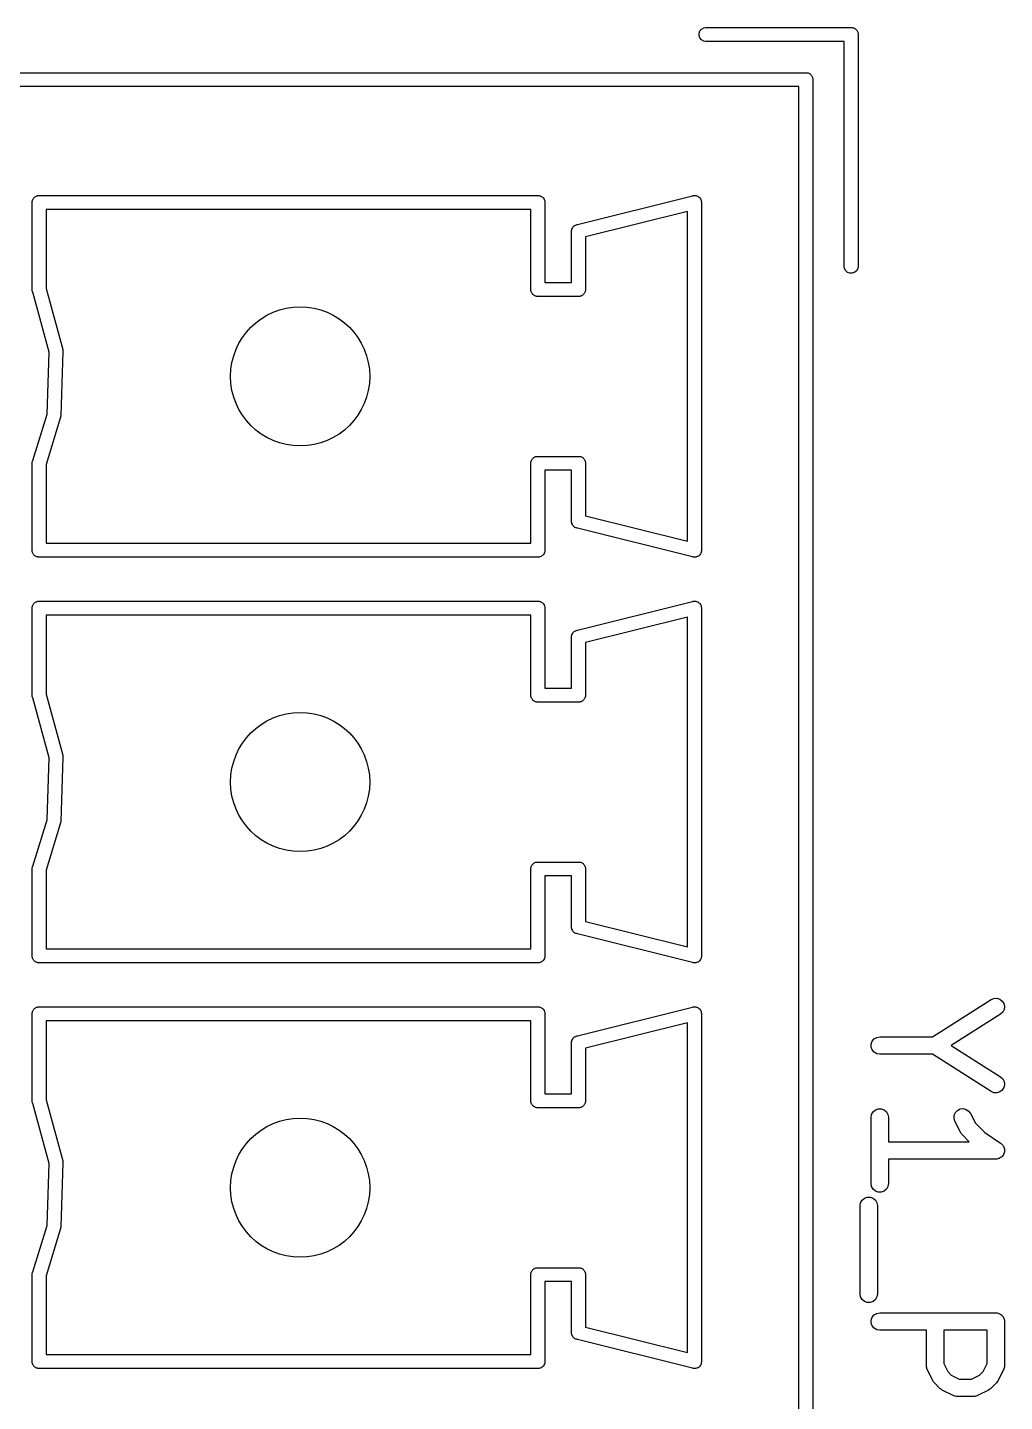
# Model space of a CAD drawing. Extents: x 84 to 159, y -171 to -32.
# Drawn here: x 89.22 to 97.64, y -87.25 to -75.4 of the extents above; entities that cross this region are included whole.
import ezdxf

# ---------------------------------------------------------------- set-up
doc = ezdxf.new("R2010")
doc.units = 0
doc.header["$MEASUREMENT"] = 0
doc.layers.add('BLACK', color=7, linetype='CONTINUOUS')

msp = doc.modelspace()

# ---------------------------------------------------------------- linework, layer by layer
at = {"layer": 'BLACK', "linetype": 'CONTINUOUS'}
for p, q in [((95.007, -75.4497), (95.0142, -75.4298)), ((95.007, -75.4709), (95.007, -75.4497)), ((95.0142, -75.4907), (95.007, -75.4709)), ((95.0142, -75.4298), (95.0278, -75.4136)), ((95.0278, -75.5069), (95.0142, -75.4907)), ((95.0278, -75.4136), (95.0462, -75.403)), ((95.0462, -75.5175), (95.0278, -75.5069)), ((95.0462, -75.403), (95.0618, -75.4003)), ((95.0618, -75.4003), (96.3222, -75.4003)), ((96.3222, -75.4003), (96.3223, -75.4003)), ((96.3223, -75.4003), (96.3276, -75.4003)), ((96.3276, -75.4003), (96.3326, -75.4021)), ((96.3326, -75.4021), (96.3378, -75.403)), ((96.3378, -75.403), (96.3425, -75.4057)), ((96.3425, -75.4057), (96.3475, -75.4075)), ((96.3475, -75.4075), (96.3515, -75.4109)), ((96.3515, -75.4109), (96.3562, -75.4136)), ((96.3562, -75.4136), (96.3596, -75.4177)), ((96.3596, -75.4177), (96.3637, -75.4211)), ((96.3637, -75.4211), (96.3663, -75.4257)), ((96.3663, -75.4257), (96.3698, -75.4298)), ((96.3698, -75.4298), (96.3716, -75.4348)), ((96.3716, -75.4348), (96.3743, -75.4394)), ((96.3743, -75.4394), (96.3752, -75.4447)), ((96.3752, -75.4447), (96.377, -75.4497)), ((96.377, -75.4497), (96.377, -75.455)), ((96.377, -75.455), (96.377, -75.455)), ((96.377, -75.455), (96.377, -77.4655)), ((95.0618, -75.5203), (95.0462, -75.5175)), ((96.257, -75.5203), (95.0618, -75.5203)), ((96.257, -77.4655), (96.257, -75.5203)), ((88.4518, -75.7903), (95.9322, -75.7903)), ((95.9322, -75.7903), (95.9323, -75.7903)), ((95.9323, -75.7903), (95.9376, -75.7903)), ((95.9376, -75.7903), (95.9426, -75.7921)), ((95.9426, -75.7921), (95.9478, -75.793)), ((95.9478, -75.793), (95.9525, -75.7957)), ((95.9525, -75.7957), (95.9575, -75.7975)), ((95.9575, -75.7975), (95.9615, -75.8009)), ((95.9615, -75.8009), (95.9662, -75.8036)), ((95.9662, -75.8036), (95.9696, -75.8077)), ((95.9696, -75.8077), (95.9737, -75.8111)), ((95.9737, -75.8111), (95.9763, -75.8157)), ((95.9763, -75.8157), (95.9798, -75.8198)), ((95.9798, -75.8198), (95.9816, -75.8248)), ((95.9816, -75.8248), (95.9843, -75.8294)), ((95.9843, -75.8294), (95.9852, -75.8347)), ((95.9852, -75.8347), (95.987, -75.8397)), ((95.987, -75.8397), (95.987, -75.845)), ((95.987, -75.845), (95.987, -75.845)), ((95.987, -75.845), (95.987, -105.476)), ((95.867, -75.9103), (88.517, -75.9103)), ((95.867, -105.41), (95.867, -75.9103)), ((89.257, -76.8997), (89.2588, -76.8947)), ((89.257, -76.905), (89.257, -76.8997)), ((89.257, -77.6655), (89.257, -76.905)), ((89.2588, -76.8947), (89.2597, -76.8894)), ((89.2597, -76.8894), (89.2624, -76.8848)), ((89.2624, -76.8848), (89.2642, -76.8798)), ((89.2642, -76.8798), (89.2677, -76.8757)), ((89.2677, -76.8757), (89.2703, -76.8711)), ((89.2703, -76.8711), (89.2744, -76.8677)), ((89.2744, -76.8677), (89.2778, -76.8636)), ((89.2778, -76.8636), (89.2825, -76.8609)), ((89.2825, -76.8609), (89.2865, -76.8575)), ((89.2865, -76.8575), (89.2915, -76.8557)), ((89.2915, -76.8557), (89.2962, -76.853)), ((89.2962, -76.853), (89.3014, -76.8521)), ((89.3014, -76.8521), (89.3064, -76.8503)), ((89.3064, -76.8503), (89.3117, -76.8503)), ((89.3117, -76.8503), (89.3118, -76.8503)), ((89.3118, -76.8503), (93.6222, -76.8503)), ((93.6222, -76.8503), (93.6223, -76.8503)), ((93.6223, -76.8503), (93.6276, -76.8503)), ((93.6276, -76.8503), (93.6326, -76.8521)), ((93.6326, -76.8521), (93.6378, -76.853)), ((93.6378, -76.853), (93.6425, -76.8557)), ((93.6425, -76.8557), (93.6475, -76.8575)), ((93.6475, -76.8575), (93.6515, -76.8609)), ((93.6515, -76.8609), (93.6562, -76.8636)), ((93.6562, -76.8636), (93.6596, -76.8677)), ((93.6596, -76.8677), (93.6637, -76.8711)), ((93.6637, -76.8711), (93.6663, -76.8757)), ((93.6663, -76.8757), (93.6698, -76.8798)), ((93.6698, -76.8798), (93.6716, -76.8848)), ((93.6716, -76.8848), (93.6743, -76.8894)), ((93.6743, -76.8894), (93.6752, -76.8947)), ((93.6752, -76.8947), (93.677, -76.8997)), ((93.677, -76.8997), (93.677, -76.905)), ((93.677, -76.905), (93.677, -76.905)), ((93.677, -76.905), (93.677, -77.6003)), ((93.9596, -77.1003), (94.9494, -76.8528)), ((94.9494, -76.8528), (94.9564, -76.8503)), ((94.9564, -76.8503), (94.9649, -76.8503)), ((94.9649, -76.8503), (94.9733, -76.8497)), ((94.9733, -76.8497), (94.9754, -76.8503)), ((94.9754, -76.8503), (94.9776, -76.8503)), ((94.9776, -76.8503), (94.9855, -76.8532)), ((94.9855, -76.8532), (94.9937, -76.8555)), ((94.9937, -76.8555), (94.9954, -76.8568)), ((94.9954, -76.8568), (94.9975, -76.8575)), ((94.9975, -76.8575), (95.004, -76.863)), ((95.004, -76.863), (95.0108, -76.8679)), ((95.0108, -76.8679), (95.012, -76.8697)), ((95.012, -76.8697), (95.0137, -76.8711)), ((95.0137, -76.8711), (95.0179, -76.8785)), ((95.0179, -76.8785), (95.0226, -76.8855)), ((95.0226, -76.8855), (95.0232, -76.8876)), ((95.0232, -76.8876), (95.0243, -76.8894)), ((95.0243, -76.8894), (95.0257, -76.8978)), ((95.0257, -76.8978), (95.0278, -76.906)), ((95.0278, -76.906), (95.027, -76.9134)), ((95.027, -76.9134), (95.027, -79.9072)), ((89.377, -76.9703), (89.377, -77.6522)), ((93.557, -76.9703), (89.377, -76.9703)), ((93.557, -77.6497), (93.557, -76.9703)), ((94.907, -76.9871), (94.027, -77.2071)), ((94.907, -79.8334), (94.907, -76.9871)), ((93.9062, -77.1646), (93.907, -77.1572)), ((93.907, -77.1677), (93.9062, -77.1646)), ((93.907, -77.155), (93.9075, -77.1519)), ((93.907, -77.1572), (93.907, -77.155)), ((93.907, -77.6003), (93.907, -77.1677)), ((93.9075, -77.1519), (93.9084, -77.1435)), ((93.9084, -77.1435), (93.9094, -77.1416)), ((93.9094, -77.1416), (93.9098, -77.1394)), ((93.9098, -77.1394), (93.914, -77.1321)), ((93.914, -77.1321), (93.9177, -77.1245)), ((93.9177, -77.1245), (93.9192, -77.123)), ((93.9192, -77.123), (93.9203, -77.1211)), ((93.9203, -77.1211), (93.9268, -77.1157)), ((93.9268, -77.1157), (93.9329, -77.1098)), ((93.9329, -77.1098), (93.9349, -77.1089)), ((93.9349, -77.1089), (93.9365, -77.1075)), ((93.9365, -77.1075), (93.9445, -77.1046)), ((93.9445, -77.1046), (93.9474, -77.1033)), ((93.9474, -77.1033), (93.9494, -77.1028)), ((93.9494, -77.1028), (93.9564, -77.1003)), ((93.9564, -77.1003), (93.9596, -77.1003)), ((94.027, -77.2071), (94.027, -77.6655)), ((96.2597, -77.4811), (96.257, -77.4655)), ((96.2703, -77.4994), (96.2597, -77.4811)), ((96.2865, -77.513), (96.2703, -77.4994)), ((96.3064, -77.5203), (96.2865, -77.513)), ((96.3276, -77.5203), (96.3064, -77.5203)), ((96.3475, -77.513), (96.3276, -77.5203)), ((96.3637, -77.4994), (96.3475, -77.513)), ((96.3743, -77.4811), (96.3637, -77.4994)), ((96.377, -77.4655), (96.3743, -77.4811)), ((93.677, -77.6003), (93.907, -77.6003)), ((89.2597, -77.6811), (89.257, -77.6655)), ((89.2612, -77.6836), (89.2597, -77.6811)), ((89.4021, -78.2004), (89.2612, -77.6836)), ((89.377, -77.6522), (89.5203, -78.1775)), ((93.557, -77.6709), (93.557, -77.6497)), ((93.5588, -77.6759), (93.557, -77.6709)), ((93.5597, -77.6811), (93.5588, -77.6759)), ((93.5624, -77.6857), (93.5597, -77.6811)), ((93.5642, -77.6907), (93.5624, -77.6857)), ((93.5677, -77.6948), (93.5642, -77.6907)), ((93.5703, -77.6994), (93.5677, -77.6948)), ((93.5744, -77.7029), (93.5703, -77.6994)), ((93.5778, -77.7069), (93.5744, -77.7029)), ((93.5825, -77.7096), (93.5778, -77.7069)), ((93.5865, -77.713), (93.5825, -77.7096)), ((93.5915, -77.7149), (93.5865, -77.713)), ((93.5962, -77.7175), (93.5915, -77.7149)), ((93.6014, -77.7185), (93.5962, -77.7175)), ((93.6064, -77.7203), (93.6014, -77.7185)), ((93.6117, -77.7203), (93.6064, -77.7203)), ((93.6118, -77.7203), (93.6117, -77.7203)), ((93.9722, -77.7203), (93.6118, -77.7203)), ((93.9723, -77.7203), (93.9722, -77.7203)), ((93.9776, -77.7203), (93.9723, -77.7203)), ((93.9826, -77.7185), (93.9776, -77.7203)), ((93.9878, -77.7175), (93.9826, -77.7185)), ((93.9925, -77.7149), (93.9878, -77.7175)), ((93.9975, -77.713), (93.9925, -77.7149)), ((94.0015, -77.7096), (93.9975, -77.713)), ((94.0062, -77.7069), (94.0015, -77.7096)), ((94.0096, -77.7029), (94.0062, -77.7069)), ((94.0137, -77.6994), (94.0096, -77.7029)), ((94.0163, -77.6948), (94.0137, -77.6994)), ((94.0198, -77.6907), (94.0163, -77.6948)), ((94.0216, -77.6857), (94.0198, -77.6907)), ((94.0243, -77.6811), (94.0216, -77.6857)), ((94.0252, -77.6759), (94.0243, -77.6811)), ((94.027, -77.6709), (94.0252, -77.6759)), ((94.027, -77.6655), (94.027, -77.6655)), ((94.027, -77.6655), (94.027, -77.6709)), ((89.3849, -78.7356), (89.4021, -78.2004)), ((89.5223, -78.1952), (89.5046, -78.7474)), ((89.5203, -78.1775), (89.522, -78.1868)), ((89.522, -78.1868), (89.5219, -78.191)), ((89.5219, -78.191), (89.5223, -78.1952)), ((89.2617, -79.136), (89.3849, -78.7356)), ((89.5019, -78.7631), (89.377, -79.1694)), ((89.5024, -78.7599), (89.5019, -78.7631)), ((89.5035, -78.7568), (89.5024, -78.7599)), ((89.5046, -78.7474), (89.5035, -78.7568)), ((89.257, -79.155), (89.2597, -79.1394)), ((89.257, -79.9155), (89.257, -79.155)), ((89.2597, -79.1394), (89.2617, -79.136)), ((89.377, -79.1694), (89.377, -79.8503)), ((93.557, -79.1497), (93.5588, -79.1447)), ((93.557, -79.155), (93.557, -79.1497)), ((93.557, -79.8503), (93.557, -79.155)), ((93.557, -79.155), (93.557, -79.155)), ((93.5588, -79.1447), (93.5597, -79.1394)), ((93.5597, -79.1394), (93.5624, -79.1348)), ((93.5624, -79.1348), (93.5642, -79.1298)), ((93.5642, -79.1298), (93.5677, -79.1257)), ((93.5677, -79.1257), (93.5703, -79.1211)), ((93.5703, -79.1211), (93.5744, -79.1177)), ((93.5744, -79.1177), (93.5778, -79.1136)), ((93.5778, -79.1136), (93.5825, -79.1109)), ((93.5825, -79.1109), (93.5865, -79.1075)), ((93.5865, -79.1075), (93.5915, -79.1057)), ((93.5915, -79.1057), (93.5962, -79.103)), ((93.5962, -79.103), (93.6014, -79.1021)), ((93.6014, -79.1021), (93.6064, -79.1003)), ((93.6064, -79.1003), (93.6117, -79.1003)), ((93.6117, -79.1003), (93.6118, -79.1003)), ((93.6118, -79.1003), (93.9722, -79.1003)), ((93.9722, -79.1003), (93.9723, -79.1003)), ((93.9723, -79.1003), (93.9776, -79.1003)), ((93.9776, -79.1003), (93.9826, -79.1021)), ((93.9826, -79.1021), (93.9878, -79.103)), ((93.9878, -79.103), (93.9925, -79.1057)), ((93.9925, -79.1057), (93.9975, -79.1075)), ((93.9975, -79.1075), (94.0015, -79.1109)), ((94.0015, -79.1109), (94.0062, -79.1136)), ((94.0062, -79.1136), (94.0096, -79.1177)), ((94.0096, -79.1177), (94.0137, -79.1211)), ((94.0137, -79.1211), (94.0163, -79.1257)), ((94.0163, -79.1257), (94.0198, -79.1298)), ((94.0198, -79.1298), (94.0216, -79.1348)), ((94.0216, -79.1348), (94.0243, -79.1394)), ((94.0243, -79.1394), (94.0252, -79.1447)), ((94.0252, -79.1447), (94.027, -79.1497)), ((94.027, -79.1497), (94.027, -79.155)), ((94.027, -79.155), (94.027, -79.155)), ((94.027, -79.155), (94.027, -79.6134)), ((93.907, -79.2203), (93.677, -79.2203)), ((93.677, -79.2203), (93.677, -79.9155)), ((93.907, -79.6529), (93.907, -79.2203)), ((93.9062, -79.656), (93.907, -79.6529)), ((93.907, -79.6634), (93.9062, -79.656)), ((94.027, -79.6134), (94.907, -79.8334)), ((93.907, -79.6655), (93.907, -79.6634)), ((93.9075, -79.6686), (93.907, -79.6655)), ((93.9084, -79.677), (93.9075, -79.6686)), ((93.9094, -79.679), (93.9084, -79.677)), ((93.9097, -79.6811), (93.9094, -79.679)), ((93.914, -79.6885), (93.9097, -79.6811)), ((93.9177, -79.6961), (93.914, -79.6885)), ((93.9192, -79.6976), (93.9177, -79.6961)), ((93.9203, -79.6994), (93.9192, -79.6976)), ((93.9268, -79.7049), (93.9203, -79.6994)), ((93.9329, -79.7108), (93.9268, -79.7049)), ((93.9349, -79.7116), (93.9329, -79.7108)), ((93.9365, -79.713), (93.9349, -79.7116)), ((93.9445, -79.7159), (93.9365, -79.713)), ((93.9474, -79.7172), (93.9445, -79.7159)), ((93.9494, -79.7177), (93.9474, -79.7172)), ((93.9564, -79.7203), (93.9494, -79.7177)), ((93.9596, -79.7203), (93.9564, -79.7203)), ((94.9494, -79.9677), (93.9596, -79.7203)), ((89.377, -79.8503), (93.557, -79.8503)), ((89.257, -79.9209), (89.257, -79.9155)), ((89.257, -79.9155), (89.257, -79.9155)), ((89.2588, -79.9259), (89.257, -79.9209)), ((89.2597, -79.9311), (89.2588, -79.9259)), ((89.2624, -79.9357), (89.2597, -79.9311)), ((89.2642, -79.9407), (89.2624, -79.9357)), ((89.2677, -79.9448), (89.2642, -79.9407)), ((89.2703, -79.9494), (89.2677, -79.9448)), ((89.2744, -79.9529), (89.2703, -79.9494)), ((89.2778, -79.9569), (89.2744, -79.9529)), ((89.2825, -79.9596), (89.2778, -79.9569)), ((89.2865, -79.963), (89.2825, -79.9596)), ((89.2915, -79.9649), (89.2865, -79.963)), ((89.2962, -79.9675), (89.2915, -79.9649)), ((89.3014, -79.9685), (89.2962, -79.9675)), ((89.3064, -79.9703), (89.3014, -79.9685)), ((89.3117, -79.9703), (89.3064, -79.9703)), ((89.3118, -79.9703), (89.3117, -79.9703)), ((93.6222, -79.9703), (89.3118, -79.9703)), ((93.6223, -79.9703), (93.6222, -79.9703)), ((93.6276, -79.9703), (93.6223, -79.9703)), ((93.6326, -79.9685), (93.6276, -79.9703)), ((93.6378, -79.9675), (93.6326, -79.9685)), ((93.6425, -79.9649), (93.6378, -79.9675)), ((93.6475, -79.963), (93.6425, -79.9649)), ((93.6515, -79.9596), (93.6475, -79.963)), ((93.6562, -79.9569), (93.6515, -79.9596)), ((93.6596, -79.9529), (93.6562, -79.9569)), ((93.6637, -79.9494), (93.6596, -79.9529)), ((93.6663, -79.9448), (93.6637, -79.9494)), ((93.6698, -79.9407), (93.6663, -79.9448)), ((93.6716, -79.9357), (93.6698, -79.9407)), ((93.6743, -79.9311), (93.6716, -79.9357)), ((93.6752, -79.9259), (93.6743, -79.9311)), ((93.677, -79.9209), (93.6752, -79.9259)), ((93.677, -79.9155), (93.677, -79.9155)), ((93.677, -79.9155), (93.677, -79.9209)), ((94.9564, -79.9703), (94.9494, -79.9677)), ((94.9649, -79.9703), (94.9564, -79.9703)), ((94.9733, -79.9709), (94.9649, -79.9703)), ((94.9754, -79.9703), (94.9733, -79.9709)), ((94.9776, -79.9703), (94.9754, -79.9703)), ((94.9855, -79.9674), (94.9776, -79.9703)), ((94.9937, -79.9651), (94.9855, -79.9674)), ((94.9954, -79.9638), (94.9937, -79.9651)), ((94.9975, -79.963), (94.9954, -79.9638)), ((95.004, -79.9576), (94.9975, -79.963)), ((95.0108, -79.9526), (95.004, -79.9576)), ((95.012, -79.9508), (95.0108, -79.9526)), ((95.0137, -79.9494), (95.012, -79.9508)), ((95.0179, -79.9421), (95.0137, -79.9494)), ((95.0226, -79.9351), (95.0179, -79.9421)), ((95.0232, -79.933), (95.0226, -79.9351)), ((95.0243, -79.9311), (95.0232, -79.933)), ((95.0257, -79.9228), (95.0243, -79.9311)), ((95.0278, -79.9146), (95.0257, -79.9228)), ((95.027, -79.9072), (95.0278, -79.9146)), ((89.2677, -80.3757), (89.2703, -80.3711)), ((89.2703, -80.3711), (89.2744, -80.3677)), ((89.2744, -80.3677), (89.2778, -80.3636)), ((89.2778, -80.3636), (89.2825, -80.3609)), ((89.2825, -80.3609), (89.2865, -80.3575)), ((89.2865, -80.3575), (89.2915, -80.3557)), ((89.2915, -80.3557), (89.2962, -80.353)), ((89.2962, -80.353), (89.3014, -80.3521)), ((89.3014, -80.3521), (89.3064, -80.3503)), ((89.3064, -80.3503), (89.3117, -80.3503)), ((89.3117, -80.3503), (89.3118, -80.3503)), ((89.3118, -80.3503), (93.6222, -80.3503)), ((93.6222, -80.3503), (93.6223, -80.3503)), ((93.6223, -80.3503), (93.6276, -80.3503)), ((93.6276, -80.3503), (93.6326, -80.3521)), ((93.6326, -80.3521), (93.6378, -80.353)), ((93.6378, -80.353), (93.6425, -80.3557)), ((93.6425, -80.3557), (93.6475, -80.3575)), ((93.6475, -80.3575), (93.6515, -80.3609)), ((93.6515, -80.3609), (93.6562, -80.3636)), ((93.6562, -80.3636), (93.6596, -80.3677)), ((93.6596, -80.3677), (93.6637, -80.3711)), ((93.6637, -80.3711), (93.6663, -80.3757)), ((93.9596, -80.6003), (94.9494, -80.3528)), ((94.9494, -80.3528), (94.9564, -80.3503)), ((94.9564, -80.3503), (94.9649, -80.3503)), ((94.9649, -80.3503), (94.9733, -80.3497)), ((94.9733, -80.3497), (94.9754, -80.3503)), ((94.9754, -80.3503), (94.9776, -80.3503)), ((94.9776, -80.3503), (94.9855, -80.3532)), ((94.9855, -80.3532), (94.9937, -80.3555)), ((94.9937, -80.3555), (94.9954, -80.3568)), ((94.9954, -80.3568), (94.9975, -80.3575)), ((94.9975, -80.3575), (95.004, -80.363)), ((95.004, -80.363), (95.0108, -80.3679)), ((95.0108, -80.3679), (95.012, -80.3697)), ((95.012, -80.3697), (95.0137, -80.3711)), ((95.0137, -80.3711), (95.0179, -80.3785)), ((89.257, -80.3997), (89.2588, -80.3947)), ((89.257, -80.405), (89.257, -80.3997)), ((89.257, -81.1655), (89.257, -80.405)), ((89.2588, -80.3947), (89.2597, -80.3894)), ((89.2597, -80.3894), (89.2624, -80.3848)), ((89.2624, -80.3848), (89.2642, -80.3798)), ((89.2642, -80.3798), (89.2677, -80.3757)), ((89.377, -80.4703), (89.377, -81.1522)), ((93.557, -80.4703), (89.377, -80.4703)), ((93.557, -81.1497), (93.557, -80.4703)), ((93.6663, -80.3757), (93.6698, -80.3798)), ((93.6698, -80.3798), (93.6716, -80.3848)), ((93.6716, -80.3848), (93.6743, -80.3894)), ((93.6743, -80.3894), (93.6752, -80.3947)), ((93.6752, -80.3947), (93.677, -80.3997)), ((93.677, -80.3997), (93.677, -80.405)), ((93.677, -80.405), (93.677, -80.405)), ((93.677, -80.405), (93.677, -81.1003)), ((94.907, -80.4871), (94.027, -80.7071)), ((94.907, -83.3334), (94.907, -80.4871)), ((95.0179, -80.3785), (95.0226, -80.3855)), ((95.0226, -80.3855), (95.0232, -80.3876)), ((95.0232, -80.3876), (95.0243, -80.3894)), ((95.0243, -80.3894), (95.0257, -80.3978)), ((95.0257, -80.3978), (95.0278, -80.406)), ((95.0278, -80.406), (95.027, -80.4134)), ((95.027, -80.4134), (95.027, -83.4072)), ((93.9268, -80.6157), (93.9329, -80.6098)), ((93.9329, -80.6098), (93.9349, -80.6089)), ((93.9349, -80.6089), (93.9365, -80.6075)), ((93.9365, -80.6075), (93.9445, -80.6046)), ((93.9445, -80.6046), (93.9474, -80.6033)), ((93.9474, -80.6033), (93.9494, -80.6028)), ((93.9494, -80.6028), (93.9564, -80.6003)), ((93.9564, -80.6003), (93.9596, -80.6003)), ((93.9062, -80.6646), (93.907, -80.6572)), ((93.907, -80.6677), (93.9062, -80.6646)), ((93.907, -80.655), (93.9075, -80.6519)), ((93.907, -80.6572), (93.907, -80.655)), ((93.907, -81.1003), (93.907, -80.6677)), ((93.9075, -80.6519), (93.9084, -80.6435)), ((93.9084, -80.6435), (93.9094, -80.6416)), ((93.9094, -80.6416), (93.9098, -80.6394)), ((93.9098, -80.6394), (93.914, -80.6321)), ((93.914, -80.6321), (93.9177, -80.6245)), ((93.9177, -80.6245), (93.9192, -80.623)), ((93.9192, -80.623), (93.9203, -80.6211)), ((93.9203, -80.6211), (93.9268, -80.6157)), ((94.027, -80.7071), (94.027, -81.1655)), ((89.2597, -81.1811), (89.257, -81.1655)), ((89.2612, -81.1836), (89.2597, -81.1811)), ((89.4021, -81.7004), (89.2612, -81.1836)), ((89.377, -81.1522), (89.5203, -81.6775)), ((93.557, -81.1709), (93.557, -81.1497)), ((93.5588, -81.1759), (93.557, -81.1709)), ((93.5597, -81.1811), (93.5588, -81.1759)), ((93.5624, -81.1857), (93.5597, -81.1811)), ((93.5642, -81.1907), (93.5624, -81.1857)), ((93.5677, -81.1948), (93.5642, -81.1907)), ((93.5703, -81.1994), (93.5677, -81.1948)), ((93.5744, -81.2029), (93.5703, -81.1994)), ((93.5778, -81.2069), (93.5744, -81.2029)), ((93.677, -81.1003), (93.907, -81.1003)), ((94.0096, -81.2029), (94.0062, -81.2069)), ((94.0137, -81.1994), (94.0096, -81.2029)), ((94.0163, -81.1948), (94.0137, -81.1994)), ((94.0198, -81.1907), (94.0163, -81.1948)), ((94.0216, -81.1857), (94.0198, -81.1907)), ((94.0243, -81.1811), (94.0216, -81.1857)), ((94.0252, -81.1759), (94.0243, -81.1811)), ((94.027, -81.1709), (94.0252, -81.1759)), ((94.027, -81.1655), (94.027, -81.1655)), ((94.027, -81.1655), (94.027, -81.1709)), ((93.5825, -81.2096), (93.5778, -81.2069)), ((93.5865, -81.213), (93.5825, -81.2096)), ((93.5915, -81.2149), (93.5865, -81.213)), ((93.5962, -81.2175), (93.5915, -81.2149)), ((93.6014, -81.2185), (93.5962, -81.2175)), ((93.6064, -81.2203), (93.6014, -81.2185)), ((93.6117, -81.2203), (93.6064, -81.2203)), ((93.6118, -81.2203), (93.6117, -81.2203)), ((93.9722, -81.2203), (93.6118, -81.2203)), ((93.9723, -81.2203), (93.9722, -81.2203)), ((93.9776, -81.2203), (93.9723, -81.2203)), ((93.9826, -81.2185), (93.9776, -81.2203)), ((93.9878, -81.2175), (93.9826, -81.2185)), ((93.9925, -81.2149), (93.9878, -81.2175)), ((93.9975, -81.213), (93.9925, -81.2149)), ((94.0015, -81.2096), (93.9975, -81.213)), ((94.0062, -81.2069), (94.0015, -81.2096)), ((89.5203, -81.6775), (89.522, -81.6868)), ((89.3849, -82.2356), (89.4021, -81.7004)), ((89.5223, -81.6952), (89.5046, -82.2474)), ((89.522, -81.6868), (89.5219, -81.691)), ((89.5219, -81.691), (89.5223, -81.6952)), ((89.2617, -82.636), (89.3849, -82.2356)), ((89.5019, -82.2631), (89.377, -82.6694)), ((89.5024, -82.2599), (89.5019, -82.2631)), ((89.5035, -82.2568), (89.5024, -82.2599)), ((89.5046, -82.2474), (89.5035, -82.2568)), ((93.5642, -82.6298), (93.5677, -82.6257)), ((93.5677, -82.6257), (93.5703, -82.6211)), ((93.5703, -82.6211), (93.5744, -82.6177)), ((93.5744, -82.6177), (93.5778, -82.6136)), ((93.5778, -82.6136), (93.5825, -82.6109)), ((93.5825, -82.6109), (93.5865, -82.6075)), ((93.5865, -82.6075), (93.5915, -82.6057)), ((93.5915, -82.6057), (93.5962, -82.603)), ((93.5962, -82.603), (93.6014, -82.6021)), ((93.6014, -82.6021), (93.6064, -82.6003)), ((93.6064, -82.6003), (93.6117, -82.6003)), ((93.6117, -82.6003), (93.6118, -82.6003)), ((93.6118, -82.6003), (93.9722, -82.6003)), ((93.9722, -82.6003), (93.9723, -82.6003)), ((93.9723, -82.6003), (93.9776, -82.6003)), ((93.9776, -82.6003), (93.9826, -82.6021)), ((93.9826, -82.6021), (93.9878, -82.603)), ((93.9878, -82.603), (93.9925, -82.6057)), ((93.9925, -82.6057), (93.9975, -82.6075)), ((93.9975, -82.6075), (94.0015, -82.6109)), ((94.0015, -82.6109), (94.0062, -82.6136)), ((94.0062, -82.6136), (94.0096, -82.6177)), ((94.0096, -82.6177), (94.0137, -82.6211)), ((94.0137, -82.6211), (94.0163, -82.6257)), ((94.0163, -82.6257), (94.0198, -82.6298)), ((89.257, -82.655), (89.2597, -82.6394)), ((89.257, -83.4155), (89.257, -82.655)), ((89.2597, -82.6394), (89.2617, -82.636)), ((89.377, -82.6694), (89.377, -83.3503)), ((93.557, -82.6497), (93.5588, -82.6447)), ((93.557, -82.655), (93.557, -82.6497)), ((93.557, -83.3503), (93.557, -82.655)), ((93.557, -82.655), (93.557, -82.655)), ((93.5588, -82.6447), (93.5597, -82.6394)), ((93.5597, -82.6394), (93.5624, -82.6348)), ((93.5624, -82.6348), (93.5642, -82.6298)), ((93.907, -82.7203), (93.677, -82.7203)), ((93.677, -82.7203), (93.677, -83.4155)), ((93.907, -83.1529), (93.907, -82.7203)), ((94.0198, -82.6298), (94.0216, -82.6348)), ((94.0216, -82.6348), (94.0243, -82.6394)), ((94.0243, -82.6394), (94.0252, -82.6447)), ((94.0252, -82.6447), (94.027, -82.6497)), ((94.027, -82.6497), (94.027, -82.655)), ((94.027, -82.655), (94.027, -82.655)), ((94.027, -82.655), (94.027, -83.1134)), ((93.9062, -83.156), (93.907, -83.1529)), ((93.907, -83.1634), (93.9062, -83.156)), ((93.907, -83.1655), (93.907, -83.1634)), ((93.9075, -83.1686), (93.907, -83.1655)), ((93.9084, -83.177), (93.9075, -83.1686)), ((93.9094, -83.179), (93.9084, -83.177)), ((93.9097, -83.1811), (93.9094, -83.179)), ((93.914, -83.1885), (93.9097, -83.1811)), ((93.9177, -83.1961), (93.914, -83.1885)), ((93.9192, -83.1976), (93.9177, -83.1961)), ((93.9203, -83.1994), (93.9192, -83.1976)), ((93.9268, -83.2049), (93.9203, -83.1994)), ((93.9329, -83.2108), (93.9268, -83.2049)), ((93.9349, -83.2116), (93.9329, -83.2108)), ((93.9365, -83.213), (93.9349, -83.2116)), ((93.9445, -83.2159), (93.9365, -83.213)), ((93.9474, -83.2172), (93.9445, -83.2159)), ((93.9494, -83.2177), (93.9474, -83.2172)), ((93.9564, -83.2203), (93.9494, -83.2177)), ((94.027, -83.1134), (94.907, -83.3334)), ((93.9596, -83.2203), (93.9564, -83.2203)), ((94.9494, -83.4677), (93.9596, -83.2203)), ((89.257, -83.4209), (89.257, -83.4155)), ((89.257, -83.4155), (89.257, -83.4155)), ((89.2588, -83.4259), (89.257, -83.4209)), ((89.2597, -83.4311), (89.2588, -83.4259)), ((89.2624, -83.4357), (89.2597, -83.4311)), ((89.2642, -83.4407), (89.2624, -83.4357)), ((89.2677, -83.4448), (89.2642, -83.4407)), ((89.2703, -83.4494), (89.2677, -83.4448)), ((89.2744, -83.4529), (89.2703, -83.4494)), ((89.2778, -83.4569), (89.2744, -83.4529)), ((89.377, -83.3503), (93.557, -83.3503)), ((93.6596, -83.4529), (93.6562, -83.4569)), ((93.6637, -83.4494), (93.6596, -83.4529)), ((93.6663, -83.4448), (93.6637, -83.4494)), ((93.6698, -83.4407), (93.6663, -83.4448)), ((93.6716, -83.4357), (93.6698, -83.4407)), ((93.6743, -83.4311), (93.6716, -83.4357)), ((93.6752, -83.4259), (93.6743, -83.4311)), ((93.677, -83.4209), (93.6752, -83.4259)), ((93.677, -83.4155), (93.677, -83.4155)), ((93.677, -83.4155), (93.677, -83.4209)), ((95.0108, -83.4526), (95.004, -83.4576)), ((95.012, -83.4508), (95.0108, -83.4526)), ((95.0137, -83.4494), (95.012, -83.4508)), ((95.0179, -83.4421), (95.0137, -83.4494)), ((95.0226, -83.4351), (95.0179, -83.4421)), ((95.0232, -83.433), (95.0226, -83.4351)), ((95.0243, -83.4311), (95.0232, -83.433)), ((95.0257, -83.4228), (95.0243, -83.4311)), ((95.0278, -83.4146), (95.0257, -83.4228)), ((95.027, -83.4072), (95.0278, -83.4146)), ((89.2825, -83.4596), (89.2778, -83.4569)), ((89.2865, -83.463), (89.2825, -83.4596)), ((89.2915, -83.4649), (89.2865, -83.463)), ((89.2962, -83.4675), (89.2915, -83.4649)), ((89.3014, -83.4685), (89.2962, -83.4675)), ((89.3064, -83.4703), (89.3014, -83.4685)), ((89.3117, -83.4703), (89.3064, -83.4703)), ((89.3118, -83.4703), (89.3117, -83.4703)), ((93.6222, -83.4703), (89.3118, -83.4703)), ((93.6223, -83.4703), (93.6222, -83.4703)), ((93.6276, -83.4703), (93.6223, -83.4703)), ((93.6326, -83.4685), (93.6276, -83.4703)), ((93.6378, -83.4675), (93.6326, -83.4685)), ((93.6425, -83.4649), (93.6378, -83.4675)), ((93.6475, -83.463), (93.6425, -83.4649)), ((93.6515, -83.4596), (93.6475, -83.463)), ((93.6562, -83.4569), (93.6515, -83.4596)), ((94.9564, -83.4703), (94.9494, -83.4677)), ((94.9649, -83.4703), (94.9564, -83.4703)), ((94.9733, -83.4709), (94.9649, -83.4703)), ((94.9754, -83.4703), (94.9733, -83.4709)), ((94.9776, -83.4703), (94.9754, -83.4703)), ((94.9855, -83.4674), (94.9776, -83.4703)), ((94.9937, -83.4651), (94.9855, -83.4674)), ((94.9954, -83.4638), (94.9937, -83.4651)), ((94.9975, -83.463), (94.9954, -83.4638)), ((95.004, -83.4576), (94.9975, -83.463)), ((97.019, -84.1091), (97.5244, -83.7875)), ((97.5244, -83.7875), (97.5484, -83.7775)), ((97.5484, -83.7775), (97.5744, -83.7764)), ((97.5744, -83.7764), (97.5993, -83.7842)), ((97.5993, -83.7842), (97.6199, -83.8001)), ((97.6199, -83.8001), (97.6339, -83.8221)), ((89.257, -83.8997), (89.2588, -83.8947)), ((89.257, -83.905), (89.257, -83.8997)), ((89.257, -84.6655), (89.257, -83.905)), ((89.2588, -83.8947), (89.2597, -83.8894)), ((89.2597, -83.8894), (89.2624, -83.8848)), ((89.2624, -83.8848), (89.2642, -83.8798)), ((89.2642, -83.8798), (89.2677, -83.8757)), ((89.2677, -83.8757), (89.2703, -83.8711)), ((89.2703, -83.8711), (89.2744, -83.8677)), ((89.2744, -83.8677), (89.2778, -83.8636)), ((89.2778, -83.8636), (89.2825, -83.8609)), ((89.2825, -83.8609), (89.2865, -83.8575)), ((89.2865, -83.8575), (89.2915, -83.8557)), ((89.2915, -83.8557), (89.2962, -83.853)), ((89.2962, -83.853), (89.3014, -83.8521)), ((89.3014, -83.8521), (89.3064, -83.8503)), ((89.3064, -83.8503), (89.3117, -83.8503)), ((89.3117, -83.8503), (89.3118, -83.8503)), ((89.3118, -83.8503), (93.6222, -83.8503)), ((93.6222, -83.8503), (93.6223, -83.8503)), ((93.6223, -83.8503), (93.6276, -83.8503)), ((93.6276, -83.8503), (93.6326, -83.8521)), ((93.6326, -83.8521), (93.6378, -83.853)), ((93.6378, -83.853), (93.6425, -83.8557)), ((93.6425, -83.8557), (93.6475, -83.8575)), ((93.6475, -83.8575), (93.6515, -83.8609)), ((93.6515, -83.8609), (93.6562, -83.8636)), ((93.6562, -83.8636), (93.6596, -83.8677)), ((93.6596, -83.8677), (93.6637, -83.8711)), ((93.6637, -83.8711), (93.6663, -83.8757)), ((93.6663, -83.8757), (93.6698, -83.8798)), ((93.6698, -83.8798), (93.6716, -83.8848)), ((93.6716, -83.8848), (93.6743, -83.8894)), ((93.6743, -83.8894), (93.6752, -83.8947)), ((93.6752, -83.8947), (93.677, -83.8997)), ((93.677, -83.8997), (93.677, -83.905)), ((93.677, -83.905), (93.677, -83.905)), ((93.677, -83.905), (93.677, -84.6003)), ((93.9596, -84.1003), (94.9494, -83.8528)), ((94.9494, -83.8528), (94.9564, -83.8503)), ((94.9564, -83.8503), (94.9649, -83.8503)), ((94.9649, -83.8503), (94.9733, -83.8497)), ((94.9733, -83.8497), (94.9754, -83.8503)), ((94.9754, -83.8503), (94.9776, -83.8503)), ((94.9776, -83.8503), (94.9855, -83.8532)), ((94.9855, -83.8532), (94.9937, -83.8555)), ((94.9937, -83.8555), (94.9954, -83.8568)), ((94.9954, -83.8568), (94.9975, -83.8575)), ((94.9975, -83.8575), (95.004, -83.863)), ((95.004, -83.863), (95.0108, -83.8679)), ((95.0108, -83.8679), (95.012, -83.8697)), ((95.012, -83.8697), (95.0137, -83.8711)), ((95.0137, -83.8711), (95.0179, -83.8785)), ((95.0179, -83.8785), (95.0226, -83.8855)), ((95.0226, -83.8855), (95.0232, -83.8876)), ((95.0232, -83.8876), (95.0243, -83.8894)), ((95.0243, -83.8894), (95.0257, -83.8978)), ((95.0257, -83.8978), (95.0278, -83.906)), ((95.0278, -83.906), (95.027, -83.9134)), ((95.027, -83.9134), (95.027, -86.9072)), ((97.6049, -83.914), (97.1805, -84.1841)), ((97.6241, -83.8964), (97.6049, -83.914)), ((97.6361, -83.8733), (97.6241, -83.8964)), ((97.6339, -83.8221), (97.6395, -83.8475)), ((97.6395, -83.8475), (97.6361, -83.8733)), ((89.377, -83.9703), (89.377, -84.6522)), ((93.557, -83.9703), (89.377, -83.9703)), ((93.557, -84.6497), (93.557, -83.9703)), ((94.907, -83.9871), (94.027, -84.2071)), ((94.907, -86.8334), (94.907, -83.9871)), ((93.9062, -84.1646), (93.907, -84.1572)), ((93.907, -84.1677), (93.9062, -84.1646)), ((93.907, -84.155), (93.9075, -84.1519)), ((93.907, -84.1572), (93.907, -84.155)), ((93.907, -84.6003), (93.907, -84.1677)), ((93.9075, -84.1519), (93.9084, -84.1435)), ((93.9084, -84.1435), (93.9094, -84.1416)), ((93.9094, -84.1416), (93.9098, -84.1394)), ((93.9098, -84.1394), (93.914, -84.1321)), ((93.914, -84.1321), (93.9177, -84.1245)), ((93.9177, -84.1245), (93.9192, -84.123)), ((93.9192, -84.123), (93.9203, -84.1211)), ((93.9203, -84.1211), (93.9268, -84.1157)), ((93.9268, -84.1157), (93.9329, -84.1098)), ((93.9329, -84.1098), (93.9349, -84.1089)), ((93.9349, -84.1089), (93.9365, -84.1075)), ((93.9365, -84.1075), (93.9445, -84.1046)), ((93.9445, -84.1046), (93.9474, -84.1033)), ((93.9474, -84.1033), (93.9494, -84.1028)), ((93.9494, -84.1028), (93.9564, -84.1003)), ((93.9564, -84.1003), (93.9596, -84.1003)), ((96.4908, -84.1711), (96.4997, -84.1466)), ((96.4997, -84.1466), (96.5164, -84.1266)), ((96.5164, -84.1266), (96.539, -84.1136)), ((96.539, -84.1136), (96.5646, -84.1091)), ((96.5646, -84.1091), (97.019, -84.1091)), ((94.027, -84.2071), (94.027, -84.6655)), ((96.4908, -84.1971), (96.4908, -84.1711)), ((96.4997, -84.2216), (96.4908, -84.1971)), ((96.5164, -84.2415), (96.4997, -84.2216)), ((96.539, -84.2546), (96.5164, -84.2415)), ((96.5646, -84.2591), (96.539, -84.2546)), ((97.019, -84.2591), (96.5646, -84.2591)), ((97.5244, -84.5807), (97.019, -84.2591)), ((97.1805, -84.1841), (97.6049, -84.4541)), ((97.6049, -84.4541), (97.6241, -84.4717)), ((97.6241, -84.4717), (97.6361, -84.4948)), ((97.6395, -84.5207), (97.6339, -84.5461)), ((97.6361, -84.4948), (97.6395, -84.5207)), ((93.677, -84.6003), (93.907, -84.6003)), ((97.5484, -84.5907), (97.5244, -84.5807)), ((97.5744, -84.5918), (97.5484, -84.5907)), ((97.5993, -84.5839), (97.5744, -84.5918)), ((97.6199, -84.5681), (97.5993, -84.5839)), ((97.6339, -84.5461), (97.6199, -84.5681)), ((89.2597, -84.6811), (89.257, -84.6655)), ((89.2612, -84.6836), (89.2597, -84.6811)), ((89.4021, -85.2004), (89.2612, -84.6836)), ((89.377, -84.6522), (89.5203, -85.1775)), ((93.557, -84.6709), (93.557, -84.6497)), ((93.5588, -84.6759), (93.557, -84.6709)), ((93.5597, -84.6811), (93.5588, -84.6759)), ((93.5624, -84.6857), (93.5597, -84.6811)), ((93.5642, -84.6907), (93.5624, -84.6857)), ((93.5677, -84.6948), (93.5642, -84.6907)), ((93.5703, -84.6994), (93.5677, -84.6948)), ((93.5744, -84.7029), (93.5703, -84.6994)), ((93.5778, -84.7069), (93.5744, -84.7029)), ((93.5825, -84.7096), (93.5778, -84.7069)), ((93.5865, -84.713), (93.5825, -84.7096)), ((93.5915, -84.7149), (93.5865, -84.713)), ((93.5962, -84.7175), (93.5915, -84.7149)), ((93.6014, -84.7185), (93.5962, -84.7175)), ((93.6064, -84.7203), (93.6014, -84.7185)), ((93.6117, -84.7203), (93.6064, -84.7203)), ((93.6118, -84.7203), (93.6117, -84.7203)), ((93.9722, -84.7203), (93.6118, -84.7203)), ((93.9723, -84.7203), (93.9722, -84.7203)), ((93.9776, -84.7203), (93.9723, -84.7203)), ((93.9826, -84.7185), (93.9776, -84.7203)), ((93.9878, -84.7175), (93.9826, -84.7185)), ((93.9925, -84.7149), (93.9878, -84.7175)), ((93.9975, -84.713), (93.9925, -84.7149)), ((94.0015, -84.7096), (93.9975, -84.713)), ((94.0062, -84.7069), (94.0015, -84.7096)), ((94.0096, -84.7029), (94.0062, -84.7069)), ((94.0137, -84.6994), (94.0096, -84.7029)), ((94.0163, -84.6948), (94.0137, -84.6994)), ((94.0198, -84.6907), (94.0163, -84.6948)), ((94.0216, -84.6857), (94.0198, -84.6907)), ((94.0243, -84.6811), (94.0216, -84.6857)), ((94.0252, -84.6759), (94.0243, -84.6811)), ((94.027, -84.6709), (94.0252, -84.6759)), ((94.027, -84.6655), (94.027, -84.6655)), ((94.027, -84.6655), (94.027, -84.6709)), ((96.4941, -84.7775), (96.5072, -84.7549)), ((96.5072, -84.7549), (96.5271, -84.7382)), ((96.5271, -84.7382), (96.5516, -84.7293)), ((96.5516, -84.7293), (96.5776, -84.7293)), ((96.5776, -84.7293), (96.6021, -84.7382)), ((96.6021, -84.7382), (96.6221, -84.7549)), ((96.6221, -84.7549), (96.6351, -84.7775)), ((97.2163, -84.7618), (97.2342, -84.7429)), ((97.2342, -84.7429), (97.2575, -84.7312)), ((97.2575, -84.7312), (97.2834, -84.7283)), ((97.2834, -84.7283), (97.3087, -84.7343)), ((97.3087, -84.7343), (97.3305, -84.7487)), ((97.3305, -84.7487), (97.346, -84.7696)), ((96.4896, -84.8031), (96.4941, -84.7775)), ((96.4896, -85.3746), (96.4896, -84.8031)), ((96.6351, -84.7775), (96.6396, -84.8031)), ((96.6396, -84.8031), (96.6396, -85.0138)), ((97.2044, -84.8117), (97.206, -84.7857)), ((97.2118, -84.8367), (97.2044, -84.8117)), ((97.206, -84.7857), (97.2163, -84.7618)), ((97.2594, -84.9319), (97.2118, -84.8367)), ((97.346, -84.7696), (97.3882, -84.8539)), ((97.3882, -84.8539), (97.4695, -84.9353)), ((97.2666, -84.9416), (97.2594, -84.9319)), ((97.2735, -84.9514), (97.2666, -84.9416)), ((97.3359, -85.0138), (97.2735, -84.9514)), ((97.4695, -84.9353), (97.6062, -85.0264)), ((96.6396, -85.0138), (97.3359, -85.0138)), ((97.6062, -85.0264), (97.6092, -85.0293)), ((97.6092, -85.0293), (97.6128, -85.0314)), ((97.6128, -85.0314), (97.6186, -85.0382)), ((97.6186, -85.0382), (97.6251, -85.0444)), ((97.6251, -85.0444), (97.6269, -85.0482)), ((97.6269, -85.0482), (97.6296, -85.0513)), ((97.6296, -85.0513), (97.6326, -85.0598)), ((97.6326, -85.0598), (97.6366, -85.0678)), ((97.6354, -85.1103), (97.6333, -85.119)), ((97.6385, -85.1019), (97.6354, -85.1103)), ((97.6366, -85.0678), (97.6371, -85.0719)), ((97.6371, -85.0719), (97.6385, -85.0758)), ((97.6385, -85.0758), (97.6385, -85.0848)), ((97.6385, -85.0848), (97.6395, -85.0937)), ((97.6395, -85.0937), (97.6385, -85.0977)), ((97.6385, -85.0977), (97.6385, -85.1019)), ((89.3849, -85.7356), (89.4021, -85.2004)), ((89.5223, -85.1952), (89.5046, -85.7474)), ((89.5203, -85.1775), (89.522, -85.1868)), ((89.522, -85.1868), (89.5219, -85.191)), ((89.5219, -85.191), (89.5223, -85.1952)), ((97.5646, -85.1638), (96.6396, -85.1638)), ((96.6396, -85.1638), (96.6396, -85.3746)), ((97.5687, -85.1631), (97.5646, -85.1638)), ((97.5729, -85.1634), (97.5687, -85.1631)), ((97.5815, -85.1609), (97.5729, -85.1634)), ((97.5903, -85.1593), (97.5815, -85.1609)), ((97.5939, -85.1572), (97.5903, -85.1593)), ((97.5979, -85.1561), (97.5939, -85.1572)), ((97.6051, -85.1508), (97.5979, -85.1561)), ((97.6128, -85.1463), (97.6051, -85.1508)), ((97.6155, -85.1431), (97.6128, -85.1463)), ((97.6189, -85.1407), (97.6155, -85.1431)), ((97.6238, -85.1332), (97.6189, -85.1407)), ((97.6296, -85.1263), (97.6238, -85.1332)), ((97.631, -85.1224), (97.6296, -85.1263)), ((97.6333, -85.119), (97.631, -85.1224)), ((96.4941, -85.4002), (96.4896, -85.3746)), ((96.5072, -85.4228), (96.4941, -85.4002)), ((96.5271, -85.4395), (96.5072, -85.4228)), ((96.5516, -85.4484), (96.5271, -85.4395)), ((96.5776, -85.4484), (96.5516, -85.4484)), ((96.6021, -85.4395), (96.5776, -85.4484)), ((96.6221, -85.4228), (96.6021, -85.4395)), ((96.6351, -85.4002), (96.6221, -85.4228)), ((96.6396, -85.3746), (96.6351, -85.4002)), ((96.3944, -85.565), (96.3989, -85.5394)), ((96.3944, -86.3269), (96.3944, -85.565)), ((96.3989, -85.5394), (96.4119, -85.5168)), ((96.4119, -85.5168), (96.4319, -85.5001)), ((96.4319, -85.5001), (96.4564, -85.4912)), ((96.4564, -85.4912), (96.4824, -85.4912)), ((96.4824, -85.4912), (96.5069, -85.5001)), ((96.5069, -85.5001), (96.5268, -85.5168)), ((96.5268, -85.5168), (96.5399, -85.5394)), ((96.5399, -85.5394), (96.5444, -85.565)), ((96.5444, -85.565), (96.5444, -86.3269)), ((89.2617, -86.136), (89.3849, -85.7356)), ((89.5019, -85.7631), (89.377, -86.1694)), ((89.5024, -85.7599), (89.5019, -85.7631)), ((89.5035, -85.7568), (89.5024, -85.7599)), ((89.5046, -85.7474), (89.5035, -85.7568)), ((89.257, -86.155), (89.2597, -86.1394)), ((89.257, -86.9155), (89.257, -86.155)), ((89.2597, -86.1394), (89.2617, -86.136)), ((89.377, -86.1694), (89.377, -86.8503)), ((93.557, -86.1497), (93.5588, -86.1447)), ((93.557, -86.155), (93.557, -86.1497)), ((93.557, -86.8503), (93.557, -86.155)), ((93.557, -86.155), (93.557, -86.155)), ((93.5588, -86.1447), (93.5597, -86.1394)), ((93.5597, -86.1394), (93.5624, -86.1348)), ((93.5624, -86.1348), (93.5642, -86.1298)), ((93.5642, -86.1298), (93.5677, -86.1257)), ((93.5677, -86.1257), (93.5703, -86.1211)), ((93.5703, -86.1211), (93.5744, -86.1177)), ((93.5744, -86.1177), (93.5778, -86.1136)), ((93.5778, -86.1136), (93.5825, -86.1109)), ((93.5825, -86.1109), (93.5865, -86.1075)), ((93.5865, -86.1075), (93.5915, -86.1057)), ((93.5915, -86.1057), (93.5962, -86.103)), ((93.5962, -86.103), (93.6014, -86.1021)), ((93.6014, -86.1021), (93.6064, -86.1003)), ((93.6064, -86.1003), (93.6117, -86.1003)), ((93.6117, -86.1003), (93.6118, -86.1003)), ((93.6118, -86.1003), (93.9722, -86.1003)), ((93.9722, -86.1003), (93.9723, -86.1003)), ((93.9723, -86.1003), (93.9776, -86.1003)), ((93.9776, -86.1003), (93.9826, -86.1021)), ((93.9826, -86.1021), (93.9878, -86.103)), ((93.9878, -86.103), (93.9925, -86.1057)), ((93.9925, -86.1057), (93.9975, -86.1075)), ((93.9975, -86.1075), (94.0015, -86.1109)), ((94.0015, -86.1109), (94.0062, -86.1136)), ((94.0062, -86.1136), (94.0096, -86.1177)), ((94.0096, -86.1177), (94.0137, -86.1211)), ((94.0137, -86.1211), (94.0163, -86.1257)), ((94.0163, -86.1257), (94.0198, -86.1298)), ((94.0198, -86.1298), (94.0216, -86.1348)), ((94.0216, -86.1348), (94.0243, -86.1394)), ((94.0243, -86.1394), (94.0252, -86.1447)), ((94.0252, -86.1447), (94.027, -86.1497)), ((94.027, -86.1497), (94.027, -86.155)), ((94.027, -86.155), (94.027, -86.155)), ((94.027, -86.155), (94.027, -86.6134)), ((93.907, -86.2203), (93.677, -86.2203)), ((93.677, -86.2203), (93.677, -86.9155)), ((93.907, -86.6529), (93.907, -86.2203)), ((96.3989, -86.3526), (96.3944, -86.3269)), ((96.4119, -86.3752), (96.3989, -86.3526)), ((96.4319, -86.3919), (96.4119, -86.3752)), ((96.4564, -86.4008), (96.4319, -86.3919)), ((96.4824, -86.4008), (96.4564, -86.4008)), ((96.5069, -86.3919), (96.4824, -86.4008)), ((96.5268, -86.3752), (96.5069, -86.3919)), ((96.5399, -86.3526), (96.5268, -86.3752)), ((96.5444, -86.3269), (96.5399, -86.3526)), ((96.4908, -86.552), (96.4997, -86.5275)), ((96.4997, -86.5275), (96.5164, -86.5076)), ((96.5164, -86.5076), (96.539, -86.4946)), ((96.539, -86.4946), (96.5646, -86.49)), ((96.5646, -86.49), (97.5646, -86.49)), ((97.5646, -86.49), (97.5711, -86.4912)), ((97.5711, -86.4912), (97.5776, -86.4912)), ((97.5776, -86.4912), (97.5838, -86.4934)), ((97.5838, -86.4934), (97.5903, -86.4946)), ((97.5903, -86.4946), (97.596, -86.4978)), ((97.596, -86.4978), (97.6021, -86.5001)), ((97.6021, -86.5001), (97.6071, -86.5043)), ((97.6071, -86.5043), (97.6128, -86.5076)), ((97.6128, -86.5076), (97.617, -86.5126)), ((97.617, -86.5126), (97.6221, -86.5168)), ((97.6221, -86.5168), (97.6254, -86.5225)), ((97.6254, -86.5225), (97.6296, -86.5275)), ((97.6296, -86.5275), (97.6318, -86.5337)), ((97.6318, -86.5337), (97.6351, -86.5394)), ((93.9062, -86.656), (93.907, -86.6529)), ((93.907, -86.6634), (93.9062, -86.656)), ((94.027, -86.6134), (94.907, -86.8334)), ((96.4908, -86.5781), (96.4908, -86.552)), ((96.4997, -86.6025), (96.4908, -86.5781)), ((96.5164, -86.6225), (96.4997, -86.6025)), ((96.539, -86.6355), (96.5164, -86.6225)), ((96.5646, -86.64), (96.539, -86.6355)), ((96.9658, -86.64), (96.5646, -86.64)), ((96.9658, -86.946), (96.9658, -86.64)), ((97.1158, -86.64), (97.1158, -86.9283)), ((97.4896, -86.64), (97.1158, -86.64)), ((97.4896, -86.9283), (97.4896, -86.64)), ((97.6351, -86.5394), (97.6362, -86.5458)), ((97.6362, -86.5458), (97.6385, -86.552)), ((97.6385, -86.552), (97.6385, -86.5586)), ((97.6385, -86.5586), (97.6396, -86.565)), ((97.6396, -86.565), (97.6396, -86.946)), ((93.907, -86.6655), (93.907, -86.6634)), ((93.9075, -86.6686), (93.907, -86.6655)), ((93.9084, -86.677), (93.9075, -86.6686)), ((93.9094, -86.679), (93.9084, -86.677)), ((93.9097, -86.6811), (93.9094, -86.679)), ((93.914, -86.6885), (93.9097, -86.6811)), ((93.9177, -86.6961), (93.914, -86.6885)), ((93.9192, -86.6976), (93.9177, -86.6961)), ((93.9203, -86.6994), (93.9192, -86.6976)), ((93.9268, -86.7049), (93.9203, -86.6994)), ((93.9329, -86.7108), (93.9268, -86.7049)), ((93.9349, -86.7116), (93.9329, -86.7108)), ((93.9365, -86.713), (93.9349, -86.7116)), ((93.9445, -86.7159), (93.9365, -86.713)), ((93.9474, -86.7172), (93.9445, -86.7159)), ((93.9494, -86.7177), (93.9474, -86.7172)), ((93.9564, -86.7203), (93.9494, -86.7177)), ((93.9596, -86.7203), (93.9564, -86.7203)), ((94.9494, -86.9677), (93.9596, -86.7203)), ((89.377, -86.8503), (93.557, -86.8503)), ((89.257, -86.9209), (89.257, -86.9155)), ((89.257, -86.9155), (89.257, -86.9155)), ((89.2588, -86.9259), (89.257, -86.9209)), ((89.2597, -86.9311), (89.2588, -86.9259)), ((89.2624, -86.9357), (89.2597, -86.9311)), ((89.2642, -86.9407), (89.2624, -86.9357)), ((89.2677, -86.9448), (89.2642, -86.9407)), ((89.2703, -86.9494), (89.2677, -86.9448)), ((89.2744, -86.9529), (89.2703, -86.9494)), ((89.2778, -86.9569), (89.2744, -86.9529)), ((89.2825, -86.9596), (89.2778, -86.9569)), ((89.2865, -86.963), (89.2825, -86.9596)), ((89.2915, -86.9649), (89.2865, -86.963)), ((89.2962, -86.9675), (89.2915, -86.9649)), ((89.3014, -86.9685), (89.2962, -86.9675)), ((89.3064, -86.9703), (89.3014, -86.9685)), ((89.3117, -86.9703), (89.3064, -86.9703)), ((89.3118, -86.9703), (89.3117, -86.9703)), ((93.6222, -86.9703), (89.3118, -86.9703)), ((93.6223, -86.9703), (93.6222, -86.9703)), ((93.6276, -86.9703), (93.6223, -86.9703)), ((93.6326, -86.9685), (93.6276, -86.9703)), ((93.6378, -86.9675), (93.6326, -86.9685)), ((93.6425, -86.9649), (93.6378, -86.9675)), ((93.6475, -86.963), (93.6425, -86.9649)), ((93.6515, -86.9596), (93.6475, -86.963)), ((93.6562, -86.9569), (93.6515, -86.9596)), ((93.6596, -86.9529), (93.6562, -86.9569)), ((93.6637, -86.9494), (93.6596, -86.9529)), ((93.6663, -86.9448), (93.6637, -86.9494)), ((93.6698, -86.9407), (93.6663, -86.9448)), ((93.6716, -86.9357), (93.6698, -86.9407)), ((93.6743, -86.9311), (93.6716, -86.9357)), ((93.6752, -86.9259), (93.6743, -86.9311)), ((93.677, -86.9209), (93.6752, -86.9259)), ((93.677, -86.9155), (93.677, -86.9155)), ((93.677, -86.9155), (93.677, -86.9209)), ((94.9564, -86.9703), (94.9494, -86.9677)), ((94.9649, -86.9703), (94.9564, -86.9703)), ((94.9733, -86.9709), (94.9649, -86.9703)), ((94.9754, -86.9703), (94.9733, -86.9709)), ((94.9776, -86.9703), (94.9754, -86.9703)), ((94.9855, -86.9674), (94.9776, -86.9703)), ((94.9937, -86.9651), (94.9855, -86.9674)), ((94.9954, -86.9638), (94.9937, -86.9651)), ((94.9975, -86.963), (94.9954, -86.9638)), ((95.004, -86.9576), (94.9975, -86.963)), ((95.0108, -86.9526), (95.004, -86.9576)), ((95.012, -86.9508), (95.0108, -86.9526)), ((95.0137, -86.9494), (95.012, -86.9508)), ((95.0179, -86.9421), (95.0137, -86.9494)), ((95.0226, -86.9351), (95.0179, -86.9421)), ((95.0232, -86.933), (95.0226, -86.9351)), ((95.0243, -86.9311), (95.0232, -86.933)), ((95.0257, -86.9228), (95.0243, -86.9311)), ((95.0278, -86.9146), (95.0257, -86.9228)), ((95.027, -86.9072), (95.0278, -86.9146)), ((96.9666, -86.9503), (96.9658, -86.946)), ((96.9663, -86.9546), (96.9666, -86.9503)), ((96.9688, -86.963), (96.9663, -86.9546)), ((96.9703, -86.9716), (96.9688, -86.963)), ((96.9725, -86.9754), (96.9703, -86.9716)), ((96.9737, -86.9795), (96.9725, -86.9754)), ((97.0213, -87.0748), (96.9737, -86.9795)), ((97.1158, -86.9283), (97.1501, -86.9968)), ((97.1501, -86.9968), (97.1805, -87.0272)), ((97.425, -87.0272), (97.4554, -86.9968)), ((97.4554, -86.9968), (97.4896, -86.9283)), ((97.6317, -86.9795), (97.5841, -87.0748)), ((97.6329, -86.9754), (97.6317, -86.9795)), ((97.6351, -86.9716), (97.6329, -86.9754)), ((97.6366, -86.963), (97.6351, -86.9716)), ((97.6391, -86.9546), (97.6366, -86.963)), ((97.6396, -86.946), (97.6389, -86.9503)), ((97.6389, -86.9503), (97.6391, -86.9546)), ((97.0285, -87.0844), (97.0213, -87.0748)), ((97.0354, -87.0943), (97.0285, -87.0844)), ((97.083, -87.1419), (97.0354, -87.0943)), ((97.1805, -87.0272), (97.249, -87.0615)), ((97.249, -87.0615), (97.3564, -87.0615)), ((97.3564, -87.0615), (97.425, -87.0272)), ((97.57, -87.0943), (97.5224, -87.1419)), ((97.5769, -87.0844), (97.57, -87.0943)), ((97.5841, -87.0748), (97.5769, -87.0844)), ((97.0928, -87.1488), (97.083, -87.1419)), ((97.1025, -87.1559), (97.0928, -87.1488)), ((97.1977, -87.2035), (97.1025, -87.1559)), ((97.2019, -87.2048), (97.1977, -87.2035)), ((97.2056, -87.2069), (97.2019, -87.2048)), ((97.2143, -87.2085), (97.2056, -87.2069)), ((97.2227, -87.211), (97.2143, -87.2085)), ((97.227, -87.2107), (97.2227, -87.211)), ((97.2313, -87.2115), (97.227, -87.2107)), ((97.3741, -87.2115), (97.2313, -87.2115)), ((97.3784, -87.2107), (97.3741, -87.2115)), ((97.3827, -87.211), (97.3784, -87.2107)), ((97.3911, -87.2085), (97.3827, -87.211)), ((97.3998, -87.2069), (97.3911, -87.2085)), ((97.4035, -87.2048), (97.3998, -87.2069)), ((97.4077, -87.2035), (97.4035, -87.2048)), ((97.5029, -87.1559), (97.4077, -87.2035)), ((97.5126, -87.1488), (97.5029, -87.1559)), ((97.5224, -87.1419), (97.5126, -87.1488))]:
    msp.add_line(p, q, dxfattribs=at)
at = {"layer": 'BLACK'}
for centre in [(91.567, -78.4103), (91.567, -81.9103), (91.567, -85.4103)]:
    msp.add_circle(centre, 0.6, dxfattribs=at)

doc.saveas('drawing.dxf')
